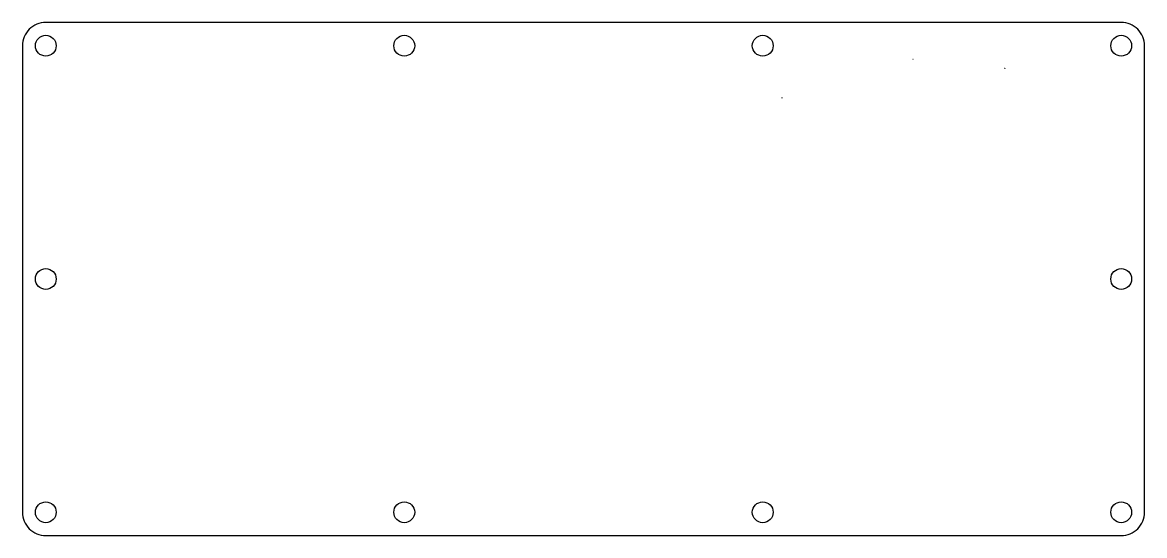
# Model space of a CAD drawing. Header units: millimetres. Extents: x 0 to 361, y 0 to 165.
import ezdxf

# ---------------------------------------------------------------- set-up
doc = ezdxf.new("R2010")
doc.units = ezdxf.units.MM
doc.layers.get('0').update_dxf_attribs({"linetype": 'CONTINUOUS'})

msp = doc.modelspace()

# ---------------------------------------------------------------- linework, layer by layer
for p, q in [((286.19, 153.32), (286.2, 153.32)), ((286.2, 153.32), (286.21, 153.31)), ((286.2, 153.32), (286.2, 153.32)), ((286.21, 153.31), (286.22, 153.31)), ((286.22, 153.31), (286.23, 153.3)), ((286.23, 153.3), (286.25, 153.29)), ((286.25, 153.29), (286.25, 153.28)), ((286.25, 153.28), (286.26, 153.28)), ((286.26, 153.28), (286.26, 153.26)), ((286.26, 153.26), (286.27, 153.24)), ((315.69, 150.34), (315.7, 150.34)), ((315.7, 150.34), (315.71, 150.34)), ((315.71, 150.34), (315.72, 150.34)), ((315.71, 150.34), (315.71, 150.34)), ((315.72, 150.34), (315.73, 150.32)), ((315.73, 150.32), (315.75, 150.31)), ((315.75, 150.31), (315.75, 150.31)), ((315.75, 150.31), (315.76, 150.3)), ((315.76, 150.3), (315.76, 150.28)), ((315.76, 150.28), (315.77, 150.27)), ((244.12, 140.85), (244.13, 140.87)), ((244.12, 140.84), (244.12, 140.85)), ((244.12, 140.83), (244.12, 140.84)), ((244.12, 140.84), (244.12, 140.84)), ((244.12, 140.84), (244.12, 140.84)), ((244.13, 140.87), (244.14, 140.89)), ((244.14, 140.89), (244.15, 140.89)), ((244.15, 140.89), (244.17, 140.9)), ((244.15, 140.89), (244.15, 140.89)), ((244.17, 140.9), (244.19, 140.9))]:
    msp.add_line(p, q)
msp.add_lwpolyline([(7.5, 165.1, 0.414214), (0, 157.6), (0, 7.5, 0.414214), (7.5, 0), (353.18, 0, 0.414214), (360.68, 7.5), (360.68, 157.6, 0.414214), (353.18, 165.1)], format="xyb", close=True)
for centre in [(7.5, 157.6), (122.73, 157.6), (237.95, 157.6), (353.18, 157.6), (7.5, 82.55), (353.18, 82.55), (7.5, 7.5), (122.73, 7.5), (237.95, 7.5), (353.18, 7.5)]:
    msp.add_circle(centre, 3.35)

doc.saveas('drawing.dxf')
